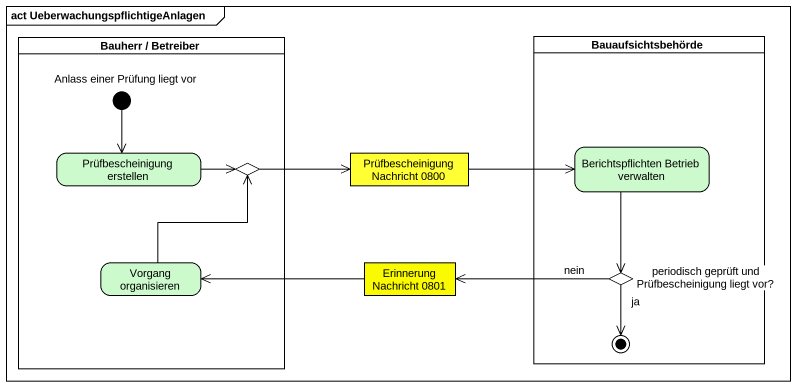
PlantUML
@startuml
mainframe act UeberwachungspflichtigeAnlagen
hide empty description
state "Bauherr / Betreiber" as Bauherr_Betreiber <<partition>> {
  state "Anlass einer Prüfung liegt vor" as Anlass_einer_Prüfung_liegt <<start>>
  state "Prüfbescheinigung erstellen" as Prüfbescheinigung_erstellen #CCFACC
  state choice1 <<choice>>
  state "Vorgang organisieren" as Vorgang_organisieren #CCFACC
}
state Bauaufsichtsbehörde <<partition>> {
  state "Berichtspflichten Betrieb verwalten" as Berichtspflichten_Betrieb #CCFACC
  state "periodisch geprüft und Prüfbescheinigung liegt vor?" as periodisch_geprüft_und <<choice>>
  periodisch_geprüft_und --> [*] : ja
}
state "Prüfbescheinigung Nachricht 0800" as Prüfbescheinigung_Nachricht <<object>> #FFFF33
state "Erinnerung Nachricht 0801" as Erinnerung_Nachricht_0801 <<object>> #FAFA00
Anlass_einer_Prüfung_liegt --> Prüfbescheinigung_erstellen
Berichtspflichten_Betrieb --> periodisch_geprüft_und
Prüfbescheinigung_erstellen -right-> choice1
choice1 -right-> Prüfbescheinigung_Nachricht
Prüfbescheinigung_Nachricht -right-> Berichtspflichten_Betrieb
Vorgang_organisieren -up-> choice1
Erinnerung_Nachricht_0801 -left-> Vorgang_organisieren
periodisch_geprüft_und -left-> Erinnerung_Nachricht_0801 : nein
@enduml
